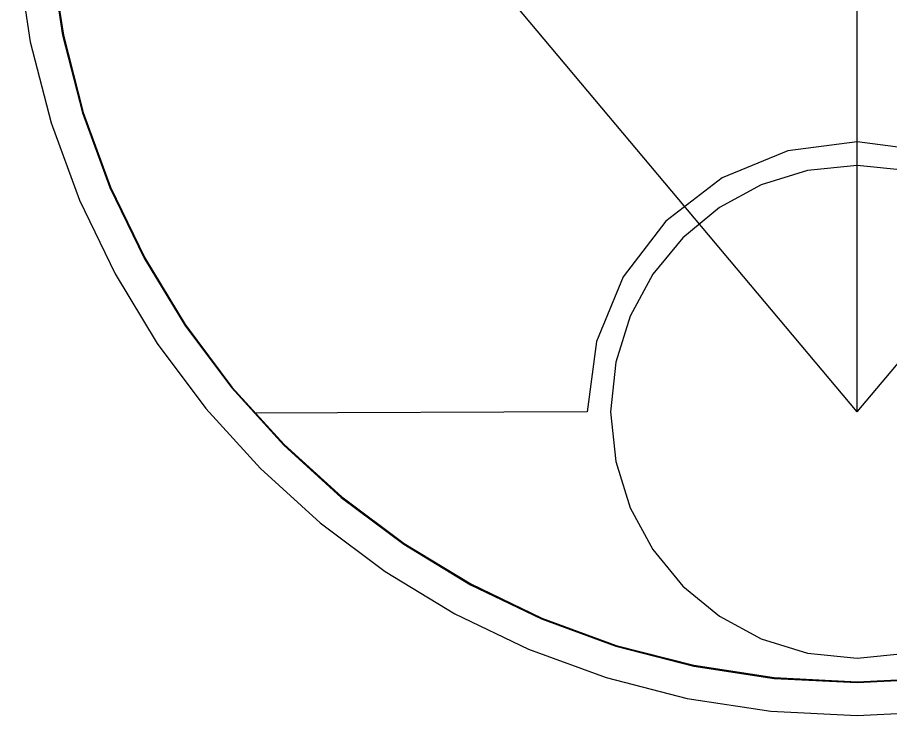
# Model space of a CAD drawing. Extents: x 7.9 to 57.9, y 5.2 to 55.2.
# Drawn here: x 8.02 to 33.88, y 5.24 to 25.92 of the extents above; entities that cross this region are included whole.
import ezdxf

# ---------------------------------------------------------------- set-up
doc = ezdxf.new("R2010")
doc.units = 0

msp = doc.modelspace()

# ---------------------------------------------------------------- linework, layer by layer
at = {"layer": 'dim'}
for p, q in [((32.890866, 14.236629), (13.607264, 37.218316)), ((32.890866, 14.236629), (52.174468, 37.218316)), ((32.890866, 14.236629), (32.890866, 30.235963)), ((8.020395, 27.680939), (8.399586, 25.199029)), ((8.99433, 27.780908), (9.35853, 25.396067)), ((9.35853, 25.396067), (9.950602, 23.094253)), ((8.399586, 25.199029), (9.01591, 22.803535)), ((9.950602, 23.094253), (10.758472, 20.887536)), ((9.01591, 22.803535), (9.856802, 20.507018)), ((32.890866, 21.533591), (31.420082, 21.385365)), ((34.36165, 21.385365), (32.890866, 21.533591)), ((31.420082, 21.385365), (30.050134, 20.960237)), ((30.050134, 20.960237), (28.810358, 20.287531)), ((10.758472, 20.887536), (11.770068, 18.787988)), ((9.856802, 20.507018), (10.9097, 18.322038)), ((28.810358, 20.287531), (27.730092, 19.396572)), ((27.730092, 19.396572), (26.838674, 18.316686)), ((11.770068, 18.787988), (12.973319, 16.80768)), ((10.9097, 18.322038), (12.16204, 16.261158)), ((26.838674, 18.316686), (26.16544, 17.077196)), ((26.16544, 17.077196), (25.739728, 15.707429)), ((12.973319, 16.80768), (14.356151, 14.958683)), ((12.16204, 16.261158), (13.601259, 14.336937)), ((25.739728, 15.707429), (25.590876, 14.236708)), ((14.356151, 14.958683), (15.906492, 13.253067)), ((13.601259, 14.336937), (15.214794, 12.561936)), ((25.590876, 14.236708), (25.739728, 12.765988)), ((32.890866, 14.236708), (32.890866, 14.236708)), ((15.906492, 13.253067), (17.61227, 11.702905)), ((25.739728, 12.765988), (26.16544, 11.39622)), ((15.214794, 12.561936), (16.990082, 10.948717)), ((17.61227, 11.702905), (19.461412, 10.320267)), ((26.16544, 11.39622), (26.838674, 10.156731)), ((16.990082, 10.948717), (18.914559, 9.509841)), ((19.461412, 10.320267), (21.441847, 9.117225)), ((26.838674, 10.156731), (27.730092, 9.076844)), ((18.914559, 9.509841), (20.975663, 8.257868)), ((21.441847, 9.117225), (23.541501, 8.105848)), ((27.730092, 9.076844), (28.810358, 8.185886)), ((20.975663, 8.257868), (23.16083, 7.20536)), ((23.541501, 8.105848), (25.748302, 7.29821)), ((28.810358, 8.185886), (30.050134, 7.51318)), ((30.050134, 7.51318), (31.420082, 7.088051)), ((25.748302, 7.29821), (28.050179, 6.70638)), ((23.16083, 7.20536), (25.457497, 6.364877)), ((31.420082, 7.088051), (32.890866, 6.939825)), ((32.890866, 6.939825), (34.36165, 7.088051)), ((28.050179, 6.70638), (30.435058, 6.34243)), ((25.457497, 6.364877), (27.853101, 5.74898)), ((30.435058, 6.34243), (32.890867, 6.218431)), ((32.890867, 6.218431), (35.346676, 6.34243)), ((27.853101, 5.74898), (30.335079, 5.370231)), ((30.335079, 5.370231), (32.890866, 5.24119)), ((32.890866, 5.24119), (35.446654, 5.370231))]:
    msp.add_line(p, q, dxfattribs=at)
at = {"layer": 'graphic border'}
for p, q in [((9.015343, 27.783272), (9.379475, 25.400747)), ((9.379475, 25.400747), (9.971232, 23.101184)), ((9.971232, 23.101184), (10.778556, 20.896641)), ((32.890734, 22.239473), (30.836436, 21.971369)), ((34.94504, 21.971437), (32.890734, 22.239473)), ((30.836436, 21.971369), (28.889918, 21.167126)), ((28.889918, 21.167126), (27.220518, 19.883053)), ((10.778556, 20.896641), (11.789386, 18.799175)), ((27.220518, 19.883053), (25.961637, 18.237685)), ((11.789386, 18.799175), (12.991662, 16.820843)), ((25.961637, 18.237685), (25.167137, 16.324366)), ((12.991662, 16.820843), (14.373326, 14.9737)), ((25.167137, 16.324366), (24.890877, 14.236444)), ((14.373326, 14.9737), (15.922317, 13.269805)), ((24.890882, 14.236629), (15.032837, 14.202233)), ((15.922317, 13.269805), (17.626576, 11.721214)), ((17.626576, 11.721214), (19.474042, 10.339984)), ((19.474042, 10.339984), (21.452657, 9.138172)), ((21.452657, 9.138172), (23.550361, 8.127834)), ((23.550361, 8.127834), (25.755093, 7.321029)), ((25.755093, 7.321029), (28.054795, 6.729811)), ((28.054795, 6.729811), (30.437405, 6.366239)), ((30.437405, 6.366239), (32.890866, 6.242369)), ((32.890866, 6.242369), (35.344327, 6.366239))]:
    msp.add_line(p, q, dxfattribs=at)

doc.saveas('drawing.dxf')
